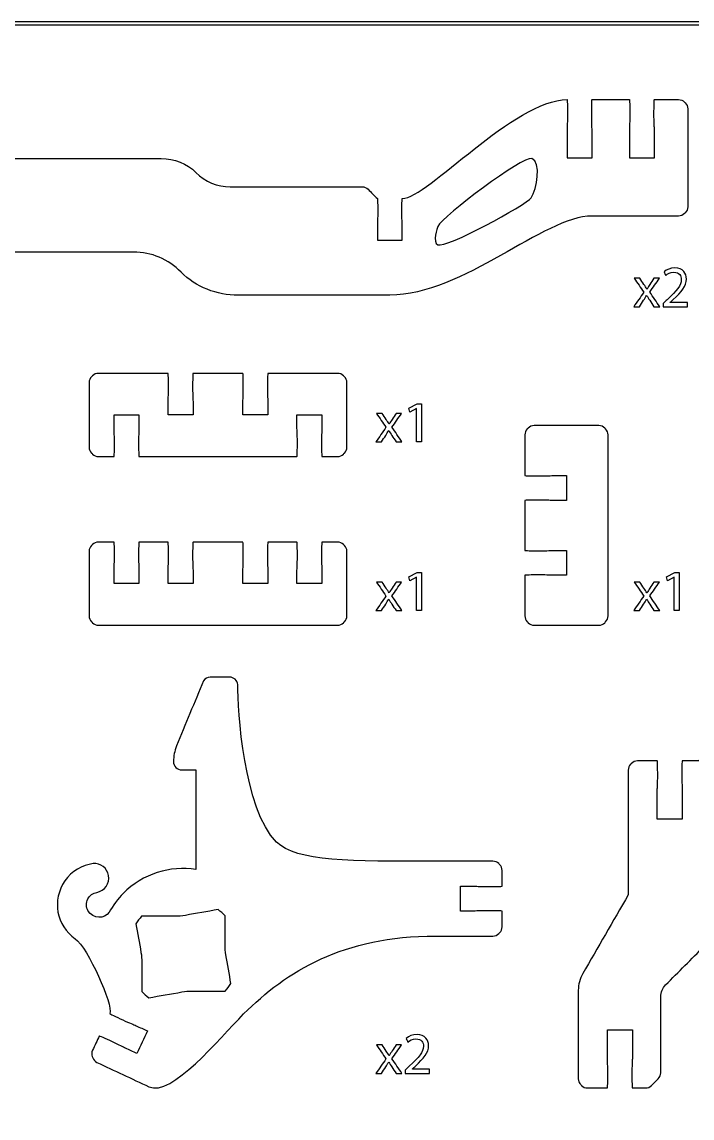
# Model space of a CAD drawing. Extents: x 0 to 440, y 200 to 450.
# Drawn here: x 84.5 to 165.1, y 318.2 to 450 of the extents above; entities that cross this region are included whole.
import ezdxf

# ---------------------------------------------------------------- set-up
doc = ezdxf.new("R2010")
doc.units = 0
doc.header["$MEASUREMENT"] = 0
doc.layers.add('DEFAULT', color=18, linetype='CONTINUOUS')

msp = doc.modelspace()

# ---------------------------------------------------------------- linework, layer by layer
at = {"layer": 'DEFAULT', "color": 1}
for points in [[(440, 450), (0, 450), (0, 200), (440, 200)], [(439.65, 200.35), (0.35, 200.35), (0.35, 449.65), (439.65, 449.65)]]:
    msp.add_lwpolyline(points, close=True, dxfattribs=at)
at = {"layer": 'DEFAULT', "color": 18}
for points in [[(131.99, 403.51), (131.98, 403.51), (131.18, 403.08), (131.06, 403.56), (132.07, 404.09), (132.59, 404.09), (132.59, 399.51), (131.99, 399.51)], [(131.99, 383.23), (131.98, 383.23), (131.18, 382.8), (131.06, 383.27), (132.07, 383.81), (132.59, 383.81), (132.59, 379.22), (131.99, 379.22)], [(163.01, 383.23), (162.99, 383.23), (162.19, 382.8), (162.07, 383.27), (163.08, 383.8), (163.6, 383.8), (163.6, 379.22), (163.01, 379.22)]]:
    msp.add_lwpolyline(points, close=True, dxfattribs=at)
at = {"layer": 'DEFAULT', "color": 1}
for points, knots in [([(105.47, 431.9), (104.38, 433), (102.86, 433.57), (101.3, 433.57), (93.33, 433.57), (85.35, 433.57), (77.37, 433.57), (77.11, 433.57), (76.85, 433.68), (76.66, 433.86), (76.33, 434.2), (76, 434.53), (75.67, 434.86), (75.48, 435.05), (75.22, 435.15), (74.96, 435.15), (71.65, 435.15), (68.34, 435.15), (65.04, 435.15), (64.77, 435.15), (64.52, 435.05), (64.33, 434.86), (63.96, 434.49), (63.58, 434.11), (63.21, 433.74), (63.18, 433.73), (63.16, 432.95), (63.16, 431.99), (63.16, 431.02), (63.21, 430.57), (63.21, 430.24), (63.21, 429.74), (63.21, 429.24), (63.21, 428.74), (62.21, 428.74), (61.21, 428.74), (60.21, 428.74), (60.21, 429.24), (60.2, 429.74), (60.2, 430.24), (60.2, 430.57), (60.26, 431.02), (60.26, 431.99), (60.26, 432.96), (60.23, 433.74), (60.21, 433.74), (59.83, 434.11), (59.46, 434.49), (59.09, 434.86), (58.9, 435.05), (58.64, 435.15), (58.38, 435.15), (53.72, 435.15), (49.06, 435.15), (44.4, 435.15), (44.13, 435.15), (43.88, 435.26), (43.69, 435.45), (43.41, 435.72), (43.14, 436), (42.86, 436.28), (42.67, 436.46), (42.42, 436.57), (42.15, 436.57), (40.68, 436.57), (39.2, 436.57), (37.72, 436.57), (35.87, 436.57), (34.09, 437.31), (32.77, 438.62), (31.44, 439.95), (30.1, 441.29), (28.77, 442.62), (28.08, 443.31), (26.98, 443.31), (26.29, 442.62), (25.61, 441.94), (25.61, 440.83), (26.29, 440.15), (27.08, 439.37), (27.08, 438.1), (26.29, 437.32), (25.51, 436.54), (24.25, 436.54), (23.47, 437.32), (22.72, 438.06), (22.2, 438.73), (20.63, 438.73), (20.59, 438.73), (20.58, 437.95), (20.58, 436.99), (20.58, 436.02), (20.62, 435.57), (20.63, 435.24), (20.62, 434.74), (20.62, 434.24), (20.62, 433.74), (19.62, 433.74), (18.62, 433.74), (17.62, 433.74), (17.62, 434.24), (17.62, 434.74), (17.62, 435.24), (17.62, 435.57), (17.67, 436.02), (17.67, 436.99), (17.67, 437.91), (17.65, 438.66), (17.62, 438.73), (17.15, 438.73), (16.67, 438.73), (16.19, 438.73), (14.6, 438.73), (13.08, 438.1), (11.95, 436.98), (10.09, 435.12), (8.24, 433.27), (6.38, 431.41), (6.19, 431.22), (6.08, 430.97), (6.08, 430.7), (6.08, 430.65), (6.08, 430.6), (6.08, 430.55), (6.08, 430.29), (6.19, 430.03), (6.38, 429.84), (6.89, 429.33), (7.41, 428.81), (7.93, 428.29), (7.97, 428.29), (8.54, 428.83), (9.2, 429.49), (9.88, 430.17), (10.17, 430.53), (10.41, 430.76), (10.76, 431.12), (11.11, 431.47), (11.46, 431.82), (12.17, 431.12), (12.88, 430.41), (13.59, 429.7), (13.23, 429.35), (12.88, 428.99), (12.53, 428.64), (12.29, 428.41), (11.94, 428.12), (11.25, 427.44), (10.59, 426.77), (10.06, 426.21), (10.06, 426.17), (10.74, 425.48), (11.43, 424.8), (12.11, 424.12), (12.3, 423.93), (12.55, 423.82), (12.81, 423.82), (12.86, 423.82), (12.91, 423.82), (12.96, 423.82), (13.23, 423.82), (13.49, 423.93), (13.67, 424.12), (14.92, 425.36), (16.17, 426.61), (17.42, 427.86), (17.98, 428.42), (18.74, 428.73), (19.54, 428.73), (19.9, 428.73), (20.26, 428.73), (20.63, 428.73), (28.05, 428.73), (27.37, 427.28), (34.04, 427.27), (35.06, 427.26), (35.97, 426.53), (36.1, 425.52), (36.25, 424.3), (35.3, 423.27), (34.11, 423.27), (33.25, 423.27), (32.52, 423.81), (32.24, 424.57), (31.9, 425.49), (30.89, 425.96), (29.97, 425.62), (29.16, 425.33), (28.65, 424.49), (28.85, 423.67), (29.39, 421.38), (31.64, 419.77), (34.11, 419.77), (40.44, 419.77), (42.28, 423.74), (50.63, 423.74), (51.49, 423.74), (52.35, 423.74), (53.21, 423.74), (53.48, 423.74), (53.73, 423.63), (53.92, 423.45), (54.2, 423.17), (54.47, 422.89), (54.75, 422.62), (54.94, 422.43), (55.19, 422.32), (55.46, 422.32), (58.76, 422.33), (62.07, 422.33), (65.38, 422.33), (65.64, 422.33), (65.9, 422.43), (66.08, 422.62), (66.46, 422.99), (66.83, 423.37), (67.21, 423.74), (67.23, 423.75), (67.26, 424.53), (67.26, 425.49), (67.26, 426.46), (67.21, 426.9), (67.21, 427.24), (67.21, 427.74), (67.21, 428.24), (67.21, 428.74), (68.21, 428.74), (69.21, 428.74), (70.2, 428.74), (70.2, 428.24), (70.2, 427.74), (70.2, 427.24), (70.21, 426.91), (70.16, 426.45), (70.16, 425.49), (70.16, 424.53), (70.18, 423.74), (70.21, 423.74), (70.58, 423.36), (70.96, 422.99), (71.33, 422.62), (71.52, 422.43), (71.77, 422.32), (72.04, 422.32), (80.68, 422.32), (89.32, 422.33), (97.96, 422.33), (100.12, 422.33), (102.18, 421.46), (103.68, 419.92), (105.48, 418.09), (107.99, 417.14), (110.55, 417.14), (116.63, 417.14), (122.71, 417.14), (128.79, 417.14), (137.62, 417.14), (147.33, 426.66), (153.11, 426.66), (153.76, 426.66), (161.61, 426.66), (163.51, 426.66), (163.78, 426.66), (164.03, 426.76), (164.22, 426.95), (164.25, 426.99), (164.29, 427.02), (164.32, 427.06), (164.51, 427.24), (164.62, 427.5), (164.62, 427.77), (164.62, 431.7), (164.62, 435.63), (164.62, 439.56), (164.62, 439.82), (164.51, 440.07), (164.33, 440.26), (164.29, 440.3), (164.26, 440.33), (164.22, 440.37), (164.03, 440.56), (163.78, 440.66), (163.51, 440.66), (162.55, 440.66), (161.58, 440.66), (160.61, 440.66), (160.59, 440.65), (160.57, 439.87), (160.56, 438.91), (160.57, 437.94), (160.61, 437.5), (160.61, 437.16), (160.61, 436), (160.61, 434.83), (160.61, 433.67), (159.61, 433.66), (158.61, 433.66), (157.61, 433.66), (157.61, 434.83), (157.61, 436), (157.61, 437.16), (157.61, 437.5), (157.66, 437.94), (157.66, 438.91), (157.66, 439.88), (157.64, 440.66), (157.61, 440.66), (156.11, 440.66), (154.61, 440.66), (153.11, 440.66), (153.08, 440.66), (153.07, 439.88), (153.07, 438.91), (153.07, 437.94), (153.11, 437.5), (153.11, 437.16), (153.11, 436), (153.11, 434.83), (153.11, 433.66), (152.11, 433.66), (151.11, 433.66), (150.11, 433.66), (150.11, 434.83), (150.11, 436), (150.11, 437.17), (150.11, 437.5), (150.16, 437.94), (150.16, 438.91), (150.16, 439.88), (150.14, 440.66), (150.11, 440.66), (143.75, 440.66), (133.29, 428.76), (130.29, 428.76), (130.26, 428.75), (130.24, 427.97), (130.24, 427.01), (130.24, 426.04), (130.29, 425.59), (130.29, 425.26), (130.29, 424.76), (130.29, 424.26), (130.29, 423.76), (129.29, 423.76), (128.29, 423.76), (127.29, 423.76), (127.29, 424.26), (127.29, 424.76), (127.29, 425.26), (127.29, 425.59), (127.34, 426.04), (127.33, 427.01), (127.34, 427.97), (127.32, 428.75), (127.29, 428.75), (126.91, 429.13), (126.54, 429.5), (126.17, 429.88), (125.98, 430.06), (125.72, 430.17), (125.46, 430.17), (120.17, 430.17), (114.88, 430.17), (109.59, 430.17), (108.05, 430.17), (106.56, 430.79), (105.47, 431.9)], [1, 1, 1, 1, 2, 2, 2, 69.84, 69.84, 69.84, 70.84, 70.84, 70.84, 74.842224, 74.842224, 74.842224, 75.842224, 75.842224, 75.842224, 103.960224, 103.960224, 103.960224, 104.960224, 104.960224, 104.960224, 109.456716, 109.456716, 109.456716, 110.456716, 110.456716, 110.456716, 111.456716, 111.456716, 111.456716, 115.696716, 115.696716, 115.696716, 124.206722, 124.206722, 124.206722, 128.466734, 128.466734, 128.466734, 129.466734, 129.466734, 129.466734, 130.466734, 130.466734, 130.466734, 134.963933, 134.963933, 134.963933, 135.963933, 135.963933, 135.963933, 175.595933, 175.595933, 175.595933, 176.595933, 176.595933, 176.595933, 179.919335, 179.919335, 179.919335, 180.919335, 180.919335, 180.919335, 193.479335, 193.479335, 193.479335, 194.479335, 194.479335, 194.479335, 210.538438, 210.538438, 210.538438, 211.538438, 211.538438, 211.538438, 212.538438, 212.538438, 212.538438, 213.538438, 213.538438, 213.538438, 214.538438, 214.538438, 214.538438, 215.538438, 215.538438, 215.538438, 216.538438, 216.538438, 216.538438, 217.538438, 217.538438, 217.538438, 221.77845, 221.77845, 221.77845, 230.278456, 230.278456, 230.278456, 234.528456, 234.528456, 234.528456, 235.528456, 235.528456, 235.528456, 236.528456, 236.528456, 236.528456, 240.578456, 240.578456, 240.578456, 241.578456, 241.578456, 241.578456, 263.932931, 263.932931, 263.932931, 264.932931, 264.932931, 264.932931, 265.358931, 265.358931, 265.358931, 266.358931, 266.358931, 266.358931, 272.58147, 272.58147, 272.58147, 273.58147, 273.58147, 273.58147, 274.58147, 274.58147, 274.58147, 278.831188, 278.831188, 278.831188, 287.344753, 287.344753, 287.344753, 291.601536, 291.601536, 291.601536, 292.601536, 292.601536, 292.601536, 293.601536, 293.601536, 293.601536, 301.821653, 301.821653, 301.821653, 302.821653, 302.821653, 302.821653, 303.241653, 303.241653, 303.241653, 304.241653, 304.241653, 304.241653, 319.239389, 319.239389, 319.239389, 320.239389, 320.239389, 320.239389, 323.329389, 323.329389, 323.329389, 324.329389, 324.329389, 324.329389, 325.329389, 325.329389, 325.329389, 326.329389, 326.329389, 326.329389, 327.329389, 327.329389, 327.329389, 328.329389, 328.329389, 328.329389, 329.329389, 329.329389, 329.329389, 330.339389, 330.339389, 330.339389, 331.339389, 331.339389, 331.339389, 338.675389, 338.675389, 338.675389, 339.675389, 339.675389, 339.675389, 342.997377, 342.997377, 342.997377, 343.997377, 343.997377, 343.997377, 372.118378, 372.118378, 372.118378, 373.118378, 373.118378, 373.118378, 377.615577, 377.615577, 377.615577, 378.615577, 378.615577, 378.615577, 379.615577, 379.615577, 379.615577, 383.855577, 383.855577, 383.855577, 392.355577, 392.355577, 392.355577, 396.595577, 396.595577, 396.595577, 397.595577, 397.595577, 397.595577, 398.595577, 398.595577, 398.595577, 403.092069, 403.092069, 403.092069, 404.092069, 404.092069, 404.092069, 477.58807, 477.58807, 477.58807, 478.58807, 478.58807, 478.58807, 479.58807, 479.58807, 479.58807, 531.28907, 531.28907, 531.28907, 532.28907, 532.28907, 532.28907, 533.28907, 533.28907, 533.28907, 534.28907, 534.28907, 534.28907, 534.707677, 534.707677, 534.707677, 535.707677, 535.707677, 535.707677, 569.127677, 569.127677, 569.127677, 570.127677, 570.127677, 570.127677, 570.556184, 570.556184, 570.556184, 571.556184, 571.556184, 571.556184, 579.766184, 579.766184, 579.766184, 580.766184, 580.766184, 580.766184, 581.766184, 581.766184, 581.766184, 591.676184, 591.676184, 591.676184, 600.18619, 600.18619, 600.18619, 610.10619, 610.10619, 610.10619, 611.10619, 611.10619, 611.10619, 612.10619, 612.10619, 612.10619, 624.84619, 624.84619, 624.84619, 625.84619, 625.84619, 625.84619, 626.84619, 626.84619, 626.84619, 636.76619, 636.76619, 636.76619, 645.27619, 645.27619, 645.27619, 655.20619, 655.20619, 655.20619, 656.20619, 656.20619, 656.20619, 657.20619, 657.20619, 657.20619, 658.20619, 658.20619, 658.20619, 659.20619, 659.20619, 659.20619, 660.20619, 660.20619, 660.20619, 664.46619, 664.46619, 664.46619, 672.976196, 672.976196, 672.976196, 677.216196, 677.216196, 677.216196, 678.216196, 678.216196, 678.216196, 679.216196, 679.216196, 679.216196, 683.713395, 683.713395, 683.713395, 684.713395, 684.713395, 684.713395, 729.684396, 729.684396, 729.684396, 730.684396, 730.684396, 730.684396, 730.684396]), ([(145.8, 428.86), (145.18, 427.99), (135.54, 422.73), (134.55, 423.2), (133.92, 423.49), (134.48, 425.26), (134.56, 425.4), (135.17, 426.69), (144.82, 433.9), (145.86, 433.56), (147.02, 433.17), (146.5, 429.84), (145.8, 428.86)], [1, 1, 1, 1, 2, 2, 2, 3, 3, 3, 4, 4, 4, 5, 5, 5, 5]), ([(102.12, 402.74), (103.12, 402.74), (104.13, 402.74), (105.13, 402.74), (105.12, 403.24), (105.12, 403.74), (105.12, 404.24), (105.12, 404.57), (105.07, 405.02), (105.07, 405.99), (105.07, 406.96), (105.09, 407.74), (105.12, 407.74), (107.12, 407.74), (109.12, 407.74), (111.12, 407.74), (111.15, 407.74), (111.17, 406.96), (111.17, 405.99), (111.17, 405.02), (111.12, 404.57), (111.12, 404.24), (111.12, 403.74), (111.12, 403.24), (111.12, 402.74), (112.12, 402.74), (113.12, 402.74), (114.13, 402.74), (114.12, 403.24), (114.12, 403.74), (114.12, 404.24), (114.12, 404.58), (114.07, 405.03), (114.07, 405.99), (114.07, 406.91), (114.09, 407.67), (114.12, 407.74), (116.92, 407.74), (119.72, 407.74), (122.52, 407.74), (122.78, 407.74), (123.04, 407.63), (123.22, 407.45), (123.26, 407.41), (123.29, 407.38), (123.33, 407.34), (123.52, 407.15), (123.62, 406.9), (123.62, 406.63), (123.62, 404.04), (123.62, 401.44), (123.62, 398.85), (123.62, 398.58), (123.52, 398.33), (123.33, 398.14), (123.29, 398.1), (123.26, 398.07), (123.22, 398.03), (123.04, 397.85), (122.78, 397.74), (122.52, 397.74), (121.89, 397.74), (121.26, 397.74), (120.62, 397.74), (120.6, 397.74), (120.57, 398.52), (120.57, 399.49), (120.57, 400.46), (120.62, 400.91), (120.62, 401.24), (120.62, 401.74), (120.62, 402.24), (120.62, 402.74), (119.62, 402.74), (118.62, 402.74), (117.62, 402.74), (117.62, 402.24), (117.62, 401.74), (117.62, 401.24), (117.62, 400.91), (117.67, 400.46), (117.67, 399.49), (117.67, 398.52), (117.65, 397.74), (117.62, 397.74), (111.29, 397.74), (104.96, 397.74), (98.62, 397.74), (98.6, 397.74), (98.57, 398.52), (98.57, 399.49), (98.57, 400.46), (98.62, 400.91), (98.62, 401.24), (98.62, 401.74), (98.62, 402.24), (98.62, 402.74), (97.62, 402.74), (96.62, 402.74), (95.62, 402.74), (95.62, 402.24), (95.62, 401.74), (95.62, 401.24), (95.62, 400.91), (95.67, 400.46), (95.67, 399.49), (95.67, 398.52), (95.65, 397.74), (95.62, 397.74), (94.99, 397.74), (94.36, 397.74), (93.73, 397.74), (93.46, 397.74), (93.21, 397.85), (93.02, 398.03), (92.99, 398.07), (92.95, 398.1), (92.92, 398.14), (92.73, 398.33), (92.62, 398.58), (92.62, 398.85), (92.62, 401.44), (92.62, 404.04), (92.62, 406.63), (92.62, 406.9), (92.73, 407.15), (92.92, 407.34), (92.95, 407.38), (92.99, 407.41), (93.02, 407.45), (93.21, 407.63), (93.46, 407.74), (93.73, 407.74), (96.53, 407.74), (99.32, 407.74), (102.12, 407.74), (102.15, 407.74), (102.17, 406.96), (102.17, 405.99), (102.17, 405.02), (102.12, 404.57), (102.12, 404.24), (102.12, 403.74), (102.12, 403.24), (102.12, 402.74)], [4.250012, 4.250012, 4.250012, 4.250012, 12.760012, 12.760012, 12.760012, 17.010024, 17.010024, 17.010024, 18.010024, 18.010024, 18.010024, 19.010024, 19.010024, 19.010024, 36.010024, 36.010024, 36.010024, 37.010024, 37.010024, 37.010024, 38.010024, 38.010024, 38.010024, 42.260035, 42.260035, 42.260035, 50.770041, 50.770041, 50.770041, 55.020053, 55.020053, 55.020053, 56.020053, 56.020053, 56.020053, 57.020053, 57.020053, 57.020053, 80.820053, 80.820053, 80.820053, 81.820053, 81.820053, 81.820053, 82.244317, 82.244317, 82.244317, 83.244317, 83.244317, 83.244317, 105.324317, 105.324317, 105.324317, 106.324317, 106.324317, 106.324317, 106.748581, 106.748581, 106.748581, 107.748581, 107.748581, 107.748581, 113.118581, 113.118581, 113.118581, 114.118581, 114.118581, 114.118581, 115.118581, 115.118581, 115.118581, 119.368581, 119.368581, 119.368581, 127.878581, 127.878581, 127.878581, 132.128581, 132.128581, 132.128581, 133.128581, 133.128581, 133.128581, 134.128581, 134.128581, 134.128581, 187.978581, 187.978581, 187.978581, 188.978581, 188.978581, 188.978581, 189.978581, 189.978581, 189.978581, 194.228581, 194.228581, 194.228581, 202.738581, 202.738581, 202.738581, 206.988581, 206.988581, 206.988581, 207.988581, 207.988581, 207.988581, 208.988581, 208.988581, 208.988581, 214.358581, 214.358581, 214.358581, 215.358581, 215.358581, 215.358581, 215.782845, 215.782845, 215.782845, 216.782845, 216.782845, 216.782845, 238.862845, 238.862845, 238.862845, 239.862845, 239.862845, 239.862845, 240.287109, 240.287109, 240.287109, 241.287109, 241.287109, 241.287109, 265.077109, 265.077109, 265.077109, 266.077109, 266.077109, 266.077109, 267.077109, 267.077109, 267.077109, 271.327121, 271.327121, 271.327121, 271.327121]), ([(155.04, 400.34), (155.04, 393.08), (155.04, 385.82), (155.04, 378.56), (155.04, 378.29), (154.93, 378.04), (154.74, 377.85), (154.71, 377.82), (154.67, 377.78), (154.64, 377.75), (154.45, 377.56), (154.2, 377.45), (153.93, 377.45), (151.34, 377.45), (148.74, 377.45), (146.14, 377.45), (145.88, 377.45), (145.62, 377.56), (145.44, 377.75), (145.4, 377.78), (145.37, 377.82), (145.33, 377.85), (145.14, 378.04), (145.04, 378.29), (145.04, 378.56), (145.04, 380.19), (145.04, 381.82), (145.04, 383.45), (145.04, 383.48), (145.82, 383.5), (146.79, 383.5), (147.76, 383.5), (148.2, 383.45), (148.54, 383.45), (149.04, 383.45), (149.54, 383.45), (150.04, 383.45), (150.04, 384.45), (150.04, 385.45), (150.04, 386.45), (149.54, 386.45), (149.04, 386.45), (148.54, 386.45), (148.2, 386.45), (147.76, 386.4), (146.79, 386.4), (145.82, 386.4), (145.04, 386.42), (145.04, 386.45), (145.04, 388.45), (145.04, 390.45), (145.04, 392.45), (145.04, 392.48), (145.82, 392.5), (146.79, 392.5), (147.76, 392.5), (148.2, 392.45), (148.54, 392.45), (149.04, 392.45), (149.54, 392.45), (150.04, 392.45), (150.04, 393.45), (150.04, 394.45), (150.04, 395.45), (149.54, 395.45), (149.04, 395.45), (148.54, 395.45), (148.2, 395.45), (147.76, 395.4), (146.79, 395.4), (145.82, 395.4), (145.04, 395.42), (145.04, 395.45), (145.04, 397.08), (145.04, 398.71), (145.04, 400.34), (145.04, 400.61), (145.14, 400.86), (145.33, 401.05), (145.37, 401.09), (145.4, 401.12), (145.44, 401.16), (145.62, 401.34), (145.88, 401.45), (146.14, 401.45), (148.74, 401.45), (151.34, 401.45), (153.93, 401.45), (154.2, 401.45), (154.45, 401.34), (154.64, 401.16), (154.67, 401.12), (154.71, 401.09), (154.74, 401.05), (154.93, 400.86), (155.04, 400.61), (155.04, 400.34)], [1, 1, 1, 1, 62.752, 62.752, 62.752, 63.752, 63.752, 63.752, 64.176264, 64.176264, 64.176264, 65.176264, 65.176264, 65.176264, 87.248264, 87.248264, 87.248264, 88.248264, 88.248264, 88.248264, 88.672528, 88.672528, 88.672528, 89.672528, 89.672528, 89.672528, 103.538528, 103.538528, 103.538528, 104.538528, 104.538528, 104.538528, 105.538528, 105.538528, 105.538528, 109.788528, 109.788528, 109.788528, 118.298528, 118.298528, 118.298528, 122.548528, 122.548528, 122.548528, 123.548528, 123.548528, 123.548528, 124.548528, 124.548528, 124.548528, 141.548528, 141.548528, 141.548528, 142.548528, 142.548528, 142.548528, 143.548528, 143.548528, 143.548528, 147.798528, 147.798528, 147.798528, 156.308528, 156.308528, 156.308528, 160.558528, 160.558528, 160.558528, 161.558528, 161.558528, 161.558528, 162.558528, 162.558528, 162.558528, 176.424528, 176.424528, 176.424528, 177.424528, 177.424528, 177.424528, 177.848792, 177.848792, 177.848792, 178.848792, 178.848792, 178.848792, 200.920792, 200.920792, 200.920792, 201.920792, 201.920792, 201.920792, 202.345056, 202.345056, 202.345056, 203.345056, 203.345056, 203.345056, 203.345056]), ([(123.62, 386.35), (123.62, 383.75), (123.62, 381.16), (123.62, 378.56), (123.62, 378.29), (123.52, 378.04), (123.33, 377.85), (123.29, 377.82), (123.26, 377.78), (123.22, 377.75), (123.04, 377.56), (122.78, 377.45), (122.52, 377.45), (112.92, 377.45), (103.32, 377.45), (93.73, 377.45), (93.46, 377.45), (93.21, 377.56), (93.02, 377.75), (92.99, 377.78), (92.95, 377.82), (92.92, 377.85), (92.73, 378.04), (92.62, 378.29), (92.62, 378.56), (92.62, 381.16), (92.62, 383.75), (92.62, 386.35), (92.62, 386.61), (92.73, 386.86), (92.92, 387.05), (92.95, 387.09), (92.99, 387.12), (93.02, 387.16), (93.21, 387.35), (93.46, 387.45), (93.73, 387.45), (94.36, 387.45), (94.99, 387.45), (95.62, 387.45), (95.65, 387.45), (95.67, 386.67), (95.67, 385.7), (95.67, 384.73), (95.62, 384.29), (95.62, 383.95), (95.62, 383.45), (95.62, 382.95), (95.62, 382.45), (96.62, 382.45), (97.62, 382.45), (98.62, 382.45), (98.62, 382.95), (98.62, 383.45), (98.62, 383.95), (98.62, 384.29), (98.57, 384.73), (98.57, 385.7), (98.57, 386.67), (98.6, 387.45), (98.62, 387.45), (99.79, 387.45), (100.96, 387.45), (102.12, 387.45), (102.15, 387.45), (102.17, 386.67), (102.17, 385.7), (102.17, 384.73), (102.12, 384.29), (102.12, 383.95), (102.12, 383.45), (102.12, 382.95), (102.12, 382.45), (103.12, 382.45), (104.13, 382.45), (105.13, 382.45), (105.12, 382.95), (105.12, 383.45), (105.12, 383.95), (105.12, 384.29), (105.07, 384.73), (105.07, 385.7), (105.07, 386.67), (105.09, 387.45), (105.12, 387.45), (107.12, 387.45), (109.12, 387.45), (111.12, 387.45), (111.15, 387.45), (111.17, 386.67), (111.17, 385.7), (111.17, 384.73), (111.12, 384.29), (111.12, 383.95), (111.12, 383.45), (111.12, 382.95), (111.12, 382.45), (112.12, 382.45), (113.12, 382.45), (114.13, 382.46), (114.12, 382.96), (114.12, 383.46), (114.12, 383.96), (114.12, 384.29), (114.07, 384.74), (114.07, 385.7), (114.07, 386.63), (114.09, 387.38), (114.12, 387.45), (115.29, 387.45), (116.45, 387.45), (117.62, 387.45), (117.65, 387.45), (117.67, 386.67), (117.67, 385.7), (117.67, 384.73), (117.62, 384.29), (117.62, 383.95), (117.62, 383.45), (117.62, 382.95), (117.62, 382.45), (118.62, 382.45), (119.62, 382.45), (120.62, 382.45), (120.62, 382.95), (120.62, 383.45), (120.62, 383.95), (120.62, 384.29), (120.57, 384.73), (120.57, 385.7), (120.57, 386.67), (120.6, 387.45), (120.62, 387.45), (121.25, 387.45), (121.89, 387.45), (122.52, 387.45), (122.78, 387.45), (123.04, 387.35), (123.22, 387.16), (123.26, 387.12), (123.29, 387.09), (123.33, 387.05), (123.52, 386.86), (123.62, 386.61), (123.62, 386.35)], [1, 1, 1, 1, 23.076, 23.076, 23.076, 24.076, 24.076, 24.076, 24.500264, 24.500264, 24.500264, 25.500264, 25.500264, 25.500264, 107.107264, 107.107264, 107.107264, 108.107264, 108.107264, 108.107264, 108.534357, 108.534357, 108.534357, 109.534357, 109.534357, 109.534357, 131.610357, 131.610357, 131.610357, 132.610357, 132.610357, 132.610357, 133.043106, 133.043106, 133.043106, 134.043106, 134.043106, 134.043106, 139.413106, 139.413106, 139.413106, 140.413106, 140.413106, 140.413106, 141.413106, 141.413106, 141.413106, 145.663106, 145.663106, 145.663106, 154.173106, 154.173106, 154.173106, 158.423106, 158.423106, 158.423106, 159.423106, 159.423106, 159.423106, 160.423106, 160.423106, 160.423106, 170.333106, 170.333106, 170.333106, 171.333106, 171.333106, 171.333106, 172.333106, 172.333106, 172.333106, 176.583118, 176.583118, 176.583118, 185.093118, 185.093118, 185.093118, 189.343129, 189.343129, 189.343129, 190.343129, 190.343129, 190.343129, 191.343129, 191.343129, 191.343129, 208.343129, 208.343129, 208.343129, 209.343129, 209.343129, 209.343129, 210.343129, 210.343129, 210.343129, 214.593141, 214.593141, 214.593141, 223.103147, 223.103147, 223.103147, 227.353159, 227.353159, 227.353159, 228.353159, 228.353159, 228.353159, 229.353159, 229.353159, 229.353159, 239.273159, 239.273159, 239.273159, 240.273159, 240.273159, 240.273159, 241.273159, 241.273159, 241.273159, 245.523159, 245.523159, 245.523159, 254.033159, 254.033159, 254.033159, 258.283159, 258.283159, 258.283159, 259.283159, 259.283159, 259.283159, 260.283159, 260.283159, 260.283159, 265.649159, 265.649159, 265.649159, 266.649159, 266.649159, 266.649159, 267.077666, 267.077666, 267.077666, 268.077666, 268.077666, 268.077666, 268.077666]), ([(102.77, 361.05), (102.77, 361.7), (102.89, 362.33), (103.14, 362.93), (104.22, 365.54), (105.29, 368.16), (106.37, 370.77), (106.56, 371.04), (106.87, 371.21), (107.2, 371.21), (107.97, 371.21), (108.75, 371.21), (109.52, 371.21), (110.03, 371.21), (110.46, 370.82), (110.51, 370.31), (110.51, 367.27), (111.17, 355.37), (115.17, 351.36), (117.54, 349), (124.16, 349.07), (134.29, 349.07), (136.59, 349.07), (138.89, 349.07), (141.19, 349.07), (141.45, 349.07), (141.71, 348.96), (141.89, 348.78), (141.93, 348.74), (141.97, 348.71), (142, 348.67), (142.19, 348.48), (142.29, 348.23), (142.29, 347.97), (142.29, 347.33), (142.29, 346.7), (142.29, 346.07), (142.29, 346.04), (141.51, 346.02), (140.54, 346.02), (139.58, 346.02), (139.13, 346.07), (138.79, 346.07), (138.29, 346.07), (137.79, 346.07), (137.29, 346.07), (137.29, 345.07), (137.29, 344.07), (137.29, 343.07), (137.79, 343.07), (138.29, 343.07), (138.79, 343.07), (139.13, 343.07), (139.58, 343.12), (140.54, 343.12), (141.51, 343.12), (142.29, 343.1), (142.29, 343.07), (142.29, 342.44), (142.29, 341.81), (142.29, 341.18), (142.29, 340.91), (142.19, 340.66), (142, 340.47), (141.96, 340.43), (141.93, 340.4), (141.89, 340.36), (141.71, 340.18), (141.45, 340.07), (141.19, 340.07), (138.89, 340.07), (136.59, 340.07), (134.29, 340.07), (123.2, 340.07), (116.35, 335.84), (111.21, 330.7), (108.19, 327.68), (102.54, 320.68), (99.82, 321.95), (97.73, 322.92), (95.65, 323.89), (93.57, 324.87), (93.33, 324.98), (93.14, 325.18), (93.05, 325.43), (93.04, 325.47), (93.02, 325.52), (93, 325.57), (92.91, 325.82), (92.92, 326.09), (93.03, 326.33), (93.3, 326.91), (93.57, 327.48), (93.83, 328.05), (93.84, 328.08), (94.56, 327.76), (95.44, 327.35), (96.32, 326.95), (96.7, 326.71), (97, 326.57), (97.46, 326.36), (97.91, 326.15), (98.36, 325.94), (98.79, 326.85), (99.21, 327.75), (99.63, 328.66), (99.18, 328.87), (98.73, 329.08), (98.27, 329.29), (97.97, 329.43), (97.54, 329.58), (96.67, 329.98), (95.8, 330.39), (95.1, 330.74), (95.1, 330.77), (95.55, 331.73), (92.47, 338.71), (90.94, 339.75), (88.66, 341.29), (88.13, 344.45), (89.71, 346.71), (90.53, 347.88), (91.78, 348.6), (93.1, 348.79), (93.1, 348.79), (93.1, 348.79), (93.11, 348.79), (94, 348.86), (94.81, 348.24), (94.96, 347.35), (95.13, 346.4), (94.5, 345.49), (93.55, 345.32), (93.1, 345.24), (92.7, 344.97), (92.47, 344.53), (92.24, 344.07), (92.25, 343.52), (92.51, 343.08), (93.1, 342.12), (94.49, 342.09), (95.02, 342.96), (95.45, 343.66), (96.11, 344.59), (96.72, 345.2), (99.1, 347.58), (102.37, 348.54), (105.47, 348.09), (105.47, 352.08), (105.47, 356.07), (105.47, 360.06), (104.9, 360.06), (104.33, 360.06), (103.77, 360.06), (103.22, 360.06), (102.77, 360.5), (102.77, 361.05)], [1, 1, 1, 1, 2, 2, 2, 26.039509, 26.039509, 26.039509, 27.039509, 27.039509, 27.039509, 33.623509, 33.623509, 33.623509, 34.623509, 34.623509, 34.623509, 35.623509, 35.623509, 35.623509, 36.623509, 36.623509, 36.623509, 56.169509, 56.169509, 56.169509, 57.169509, 57.169509, 57.169509, 57.598016, 57.598016, 57.598016, 58.598016, 58.598016, 58.598016, 63.968016, 63.968016, 63.968016, 64.968016, 64.968016, 64.968016, 65.968016, 65.968016, 65.968016, 70.218016, 70.218016, 70.218016, 78.728016, 78.728016, 78.728016, 82.978016, 82.978016, 82.978016, 83.978016, 83.978016, 83.978016, 84.978016, 84.978016, 84.978016, 90.338016, 90.338016, 90.338016, 91.338016, 91.338016, 91.338016, 91.756623, 91.756623, 91.756623, 92.756623, 92.756623, 92.756623, 112.296626, 112.296626, 112.296626, 113.296626, 113.296626, 113.296626, 114.296626, 114.296626, 114.296626, 133.842393, 133.842393, 133.842393, 134.842393, 134.842393, 134.842393, 135.269593, 135.269593, 135.269593, 136.269593, 136.269593, 136.269593, 141.633593, 141.633593, 141.633593, 142.633593, 142.633593, 142.633593, 143.633593, 143.633593, 143.633593, 147.879368, 147.879368, 147.879368, 156.388427, 156.388427, 156.388427, 160.634202, 160.634202, 160.634202, 161.634202, 161.634202, 161.634202, 162.634202, 162.634202, 162.634202, 163.634202, 163.634202, 163.634202, 164.634202, 164.634202, 164.634202, 165.634202, 165.634202, 165.634202, 165.674202, 165.674202, 165.674202, 166.674202, 166.674202, 166.674202, 167.684202, 167.684202, 167.684202, 168.684202, 168.684202, 168.684202, 169.684202, 169.684202, 169.684202, 170.684202, 170.684202, 170.684202, 171.684202, 171.684202, 171.684202, 172.684202, 172.684202, 172.684202, 206.604202, 206.604202, 206.604202, 211.424202, 211.424202, 211.424202, 212.424202, 212.424202, 212.424202, 212.424202]), ([(223.47, 333.55), (223.47, 330), (223.47, 326.45), (223.47, 322.9), (223.47, 322.64), (223.36, 322.39), (223.17, 322.2), (223.14, 322.16), (223.1, 322.13), (223.07, 322.09), (222.88, 321.91), (222.63, 321.8), (222.36, 321.8), (221.56, 321.8), (220.76, 321.8), (219.96, 321.8), (219.94, 321.8), (219.91, 322.58), (219.91, 323.55), (219.91, 324.51), (219.96, 324.96), (219.96, 325.3), (219.96, 326.47), (219.96, 327.63), (219.96, 328.8), (218.96, 328.8), (217.96, 328.8), (216.96, 328.8), (216.96, 327.63), (216.96, 326.46), (216.96, 325.3), (216.96, 324.96), (217.01, 324.51), (217.01, 323.55), (217.01, 322.58), (216.99, 321.8), (216.96, 321.8), (216.43, 321.8), (215.9, 321.8), (215.38, 321.8), (215.11, 321.8), (214.86, 321.9), (214.67, 322.09), (214.39, 322.37), (214.12, 322.64), (213.84, 322.92), (213.65, 323.11), (213.55, 323.36), (213.55, 323.63), (213.55, 326.68), (213.55, 329.73), (213.55, 332.78), (213.55, 333.31), (213.34, 333.82), (212.96, 334.2), (211.41, 335.75), (209.85, 337.3), (208.3, 338.86), (207.93, 339.23), (207.72, 339.74), (207.72, 340.27), (207.72, 342.77), (207.72, 345.27), (207.72, 347.77), (207.72, 348.3), (207.5, 348.8), (207.13, 349.18), (206.12, 350.19), (205.11, 351.2), (204.1, 352.21), (203.72, 352.59), (203.21, 352.8), (202.68, 352.8), (200.69, 352.8), (198.7, 352.8), (196.71, 352.8), (196.68, 352.8), (196.66, 353.58), (196.66, 354.55), (196.66, 355.52), (196.71, 355.96), (196.71, 356.3), (196.71, 357.47), (196.71, 358.63), (196.71, 359.8), (195.71, 359.8), (194.71, 359.8), (193.71, 359.8), (193.71, 359.1), (193.71, 358.4), (193.71, 357.7), (193.71, 357.36), (193.76, 356.92), (193.76, 355.95), (193.76, 354.98), (193.74, 354.2), (193.71, 354.2), (189.55, 354.2), (185.38, 354.2), (181.22, 354.2), (181.19, 354.2), (181.17, 354.98), (181.17, 355.95), (181.17, 356.92), (181.22, 357.36), (181.22, 357.7), (181.22, 358.4), (181.22, 359.1), (181.22, 359.8), (180.22, 359.8), (179.22, 359.8), (178.22, 359.8), (178.22, 358.63), (178.22, 357.47), (178.22, 356.3), (178.22, 355.96), (178.27, 355.52), (178.27, 354.55), (178.27, 353.58), (178.24, 352.8), (178.22, 352.8), (176.22, 352.8), (174.23, 352.8), (172.24, 352.8), (171.71, 352.8), (171.2, 352.59), (170.83, 352.21), (169.82, 351.2), (168.81, 350.19), (167.8, 349.18), (167.42, 348.8), (167.21, 348.3), (167.21, 347.77), (167.21, 345.27), (167.21, 342.77), (167.21, 340.27), (167.21, 339.74), (167, 339.23), (166.62, 338.86), (165.07, 337.3), (163.52, 335.75), (161.96, 334.2), (161.59, 333.82), (161.38, 333.31), (161.38, 332.78), (161.38, 329.73), (161.38, 326.68), (161.38, 323.63), (161.38, 323.36), (161.27, 323.11), (161.08, 322.92), (160.81, 322.64), (160.53, 322.37), (160.26, 322.09), (160.07, 321.9), (159.81, 321.8), (159.55, 321.8), (159.02, 321.8), (158.49, 321.8), (157.96, 321.8), (157.93, 321.8), (157.91, 322.58), (157.91, 323.55), (157.91, 324.51), (157.96, 324.96), (157.96, 325.3), (157.96, 326.46), (157.96, 327.63), (157.96, 328.8), (156.96, 328.8), (155.96, 328.8), (154.96, 328.8), (154.96, 327.63), (154.96, 326.47), (154.96, 325.3), (154.96, 324.96), (155.01, 324.51), (155.01, 323.55), (155.01, 322.58), (154.99, 321.8), (154.96, 321.8), (154.16, 321.8), (153.37, 321.8), (152.57, 321.8), (152.3, 321.8), (152.05, 321.91), (151.86, 322.09), (151.83, 322.13), (151.79, 322.16), (151.76, 322.2), (151.57, 322.39), (151.46, 322.64), (151.46, 322.91), (151.46, 326.45), (151.46, 330), (151.46, 333.55), (151.46, 334.25), (151.65, 334.94), (152, 335.55), (153.82, 338.7), (155.64, 341.85), (157.46, 345.01), (157.46, 350.01), (157.46, 355.02), (157.46, 360.02), (157.46, 360.29), (157.57, 360.54), (157.75, 360.73), (157.79, 360.76), (157.83, 360.8), (157.86, 360.84), (158.05, 361.02), (158.3, 361.13), (158.57, 361.13), (159.37, 361.13), (160.16, 361.13), (160.96, 361.13), (160.99, 361.12), (161.01, 360.34), (161.01, 359.38), (161.01, 358.41), (160.96, 357.96), (160.96, 357.63), (160.96, 356.46), (160.96, 355.3), (160.96, 354.13), (161.96, 354.13), (162.96, 354.13), (163.96, 354.13), (163.96, 355.3), (163.96, 356.46), (163.96, 357.63), (163.96, 357.96), (163.91, 358.41), (163.91, 359.38), (163.91, 360.35), (163.93, 361.13), (163.96, 361.13), (164.61, 361.13), (165.25, 361.13), (165.9, 361.13), (167.4, 362.63), (168.9, 364.13), (170.4, 365.63), (171.15, 366.38), (172.17, 366.8), (173.23, 366.8), (182.72, 366.8), (192.21, 366.8), (201.7, 366.8), (202.76, 366.8), (203.78, 366.38), (204.52, 365.63), (206.03, 364.13), (207.53, 362.63), (209.03, 361.13), (209.67, 361.13), (210.32, 361.13), (210.96, 361.13), (211, 361.13), (211.02, 360.35), (211.02, 359.38), (211.02, 358.41), (210.97, 357.96), (210.97, 357.63), (210.97, 356.46), (210.97, 355.3), (210.97, 354.13), (211.97, 354.13), (212.97, 354.13), (213.97, 354.13), (213.97, 355.3), (213.97, 356.46), (213.97, 357.63), (213.97, 357.96), (213.92, 358.41), (213.92, 359.38), (213.92, 360.34), (213.94, 361.12), (213.97, 361.13), (214.77, 361.13), (215.57, 361.13), (216.36, 361.13), (216.63, 361.13), (216.88, 361.02), (217.07, 360.84), (217.11, 360.8), (217.14, 360.76), (217.18, 360.73), (217.36, 360.54), (217.47, 360.29), (217.47, 360.02), (217.47, 355.02), (217.47, 350.01), (217.47, 345.01), (219.29, 341.85), (221.11, 338.7), (222.93, 335.55), (223.28, 334.94), (223.47, 334.25), (223.47, 333.55)], [1, 1, 1, 1, 31.17, 31.17, 31.17, 32.17, 32.17, 32.17, 32.601335, 32.601335, 32.601335, 33.601335, 33.601335, 33.601335, 40.401335, 40.401335, 40.401335, 41.401335, 41.401335, 41.401335, 42.401335, 42.401335, 42.401335, 52.321335, 52.321335, 52.321335, 60.831341, 60.831341, 60.831341, 70.751341, 70.751341, 70.751341, 71.751341, 71.751341, 71.751341, 72.751341, 72.751341, 72.751341, 77.247341, 77.247341, 77.247341, 78.247341, 78.247341, 78.247341, 81.570743, 81.570743, 81.570743, 82.570743, 82.570743, 82.570743, 108.528743, 108.528743, 108.528743, 109.528743, 109.528743, 109.528743, 128.20909, 128.20909, 128.20909, 129.20909, 129.20909, 129.20909, 150.45209, 150.45209, 150.45209, 151.45209, 151.45209, 151.45209, 163.612912, 163.612912, 163.612912, 164.612912, 164.612912, 164.612912, 181.534912, 181.534912, 181.534912, 182.534912, 182.534912, 182.534912, 183.534912, 183.534912, 183.534912, 193.454912, 193.454912, 193.454912, 201.964912, 201.964912, 201.964912, 207.915912, 207.915912, 207.915912, 208.915912, 208.915912, 208.915912, 209.915912, 209.915912, 209.915912, 245.325912, 245.325912, 245.325912, 246.325912, 246.325912, 246.325912, 247.325912, 247.325912, 247.325912, 253.276912, 253.276912, 253.276912, 261.786912, 261.786912, 261.786912, 271.706912, 271.706912, 271.706912, 272.706912, 272.706912, 272.706912, 273.706912, 273.706912, 273.706912, 290.638912, 290.638912, 290.638912, 291.638912, 291.638912, 291.638912, 303.799028, 303.799028, 303.799028, 304.799028, 304.799028, 304.799028, 326.042028, 326.042028, 326.042028, 327.042028, 327.042028, 327.042028, 345.722375, 345.722375, 345.722375, 346.722375, 346.722375, 346.722375, 372.680375, 372.680375, 372.680375, 373.680375, 373.680375, 373.680375, 377.003776, 377.003776, 377.003776, 378.003776, 378.003776, 378.003776, 382.499776, 382.499776, 382.499776, 383.499776, 383.499776, 383.499776, 384.499776, 384.499776, 384.499776, 394.419776, 394.419776, 394.419776, 402.929782, 402.929782, 402.929782, 412.849782, 412.849782, 412.849782, 413.849782, 413.849782, 413.849782, 414.849782, 414.849782, 414.849782, 421.619782, 421.619782, 421.619782, 422.619782, 422.619782, 422.619782, 423.044046, 423.044046, 423.044046, 424.044046, 424.044046, 424.044046, 454.210046, 454.210046, 454.210046, 455.210046, 455.210046, 455.210046, 486.168187, 486.168187, 486.168187, 528.728187, 528.728187, 528.728187, 529.728187, 529.728187, 529.728187, 530.152452, 530.152452, 530.152452, 531.152452, 531.152452, 531.152452, 537.922452, 537.922452, 537.922452, 538.922452, 538.922452, 538.922452, 539.922452, 539.922452, 539.922452, 549.842457, 549.842457, 549.842457, 558.342457, 558.342457, 558.342457, 568.262457, 568.262457, 568.262457, 569.262457, 569.262457, 569.262457, 570.262457, 570.262457, 570.262457, 575.762457, 575.762457, 575.762457, 593.807822, 593.807822, 593.807822, 594.807822, 594.807822, 594.807822, 675.507822, 675.507822, 675.507822, 676.507822, 676.507822, 676.507822, 694.558844, 694.558844, 694.558844, 700.048844, 700.048844, 700.048844, 701.048844, 701.048844, 701.048844, 702.048844, 702.048844, 702.048844, 711.968844, 711.968844, 711.968844, 720.468844, 720.468844, 720.468844, 730.388849, 730.388849, 730.388849, 731.388849, 731.388849, 731.388849, 732.388849, 732.388849, 732.388849, 739.175849, 739.175849, 739.175849, 740.175849, 740.175849, 740.175849, 740.600113, 740.600113, 740.600113, 741.600113, 741.600113, 741.600113, 784.160113, 784.160113, 784.160113, 815.118254, 815.118254, 815.118254, 816.118254, 816.118254, 816.118254, 816.118254]), ([(109.68, 334.35), (109.48, 334.04), (109.25, 333.73), (108.99, 333.45), (107.66, 333.45), (106.33, 333.45), (104.99, 333.45), (104.58, 333.45), (104.18, 333.42), (103.78, 333.35), (102.45, 333.11), (101.12, 332.88), (99.8, 332.65), (99.5, 332.88), (99.22, 333.14), (98.97, 333.42), (98.97, 334.57), (98.97, 335.73), (98.97, 336.89), (98.97, 337.3), (98.93, 337.71), (98.86, 338.11), (98.66, 339.26), (98.46, 340.4), (98.26, 341.55), (98.46, 341.87), (98.69, 342.17), (98.94, 342.45), (100.29, 342.45), (101.63, 342.45), (102.98, 342.45), (103.39, 342.45), (103.79, 342.49), (104.2, 342.56), (105.51, 342.79), (106.83, 343.02), (108.14, 343.26), (108.44, 343.02), (108.71, 342.77), (108.97, 342.49), (108.97, 341.33), (108.97, 340.16), (108.97, 339), (108.97, 338.6), (109, 338.21), (109.07, 337.82), (109.27, 336.66), (109.48, 335.51), (109.68, 334.35)], [0.01, 0.01, 0.01, 0.01, 1.010107, 1.010107, 1.010107, 12.351324, 12.351324, 12.351324, 13.351431, 13.351431, 13.351431, 24.806852, 24.806852, 24.806852, 25.806959, 25.806959, 25.806959, 35.668017, 35.668017, 35.668017, 36.668124, 36.668124, 36.668124, 46.569737, 46.569737, 46.569737, 47.569844, 47.569844, 47.569844, 59.011072, 59.011072, 59.011072, 60.011179, 60.011179, 60.011179, 71.366375, 71.366375, 71.366375, 72.366482, 72.366482, 72.366482, 82.257543, 82.257543, 82.257543, 83.25765, 83.25765, 83.25765, 93.218363, 93.218363, 93.218363, 93.218363])]:
    msp.add_open_spline(points, degree=3, knots=knots, dxfattribs=at)
at = {"layer": 'DEFAULT', "color": 18}
for points, knots in [([(161.66, 415.75), (161.66, 415.88), (161.66, 416), (161.66, 416.13), (161.82, 416.29), (161.98, 416.45), (162.14, 416.6), (163.32, 417.72), (163.85, 418.31), (163.85, 419), (163.85, 419.47), (163.63, 419.9), (162.94, 419.9), (162.53, 419.9), (162.18, 419.69), (161.97, 419.51), (161.9, 419.66), (161.84, 419.8), (161.77, 419.95), (162.09, 420.22), (162.54, 420.42), (163.07, 420.42), (164.06, 420.42), (164.47, 419.74), (164.47, 419.08), (164.47, 418.23), (163.86, 417.55), (162.89, 416.62), (162.77, 416.51), (162.65, 416.39), (162.53, 416.28), (162.53, 416.28), (162.53, 416.27), (162.53, 416.27), (163.21, 416.27), (163.9, 416.27), (164.59, 416.27), (164.59, 416.09), (164.59, 415.92), (164.59, 415.75), (163.61, 415.75), (162.63, 415.75), (161.66, 415.75)], [8.302, 8.302, 8.302, 8.302, 9.382, 9.382, 9.382, 11.306235, 11.306235, 11.306235, 12.306235, 12.306235, 12.306235, 13.306235, 13.306235, 13.306235, 14.306235, 14.306235, 14.306235, 15.666823, 15.666823, 15.666823, 16.666823, 16.666823, 16.666823, 17.666823, 17.666823, 17.666823, 18.666823, 18.666823, 18.666823, 20.083581, 20.083581, 20.083581, 20.123581, 20.123581, 20.123581, 25.965581, 25.965581, 25.965581, 27.425581, 27.425581, 27.425581, 35.727581, 35.727581, 35.727581, 35.727581]), ([(158.88, 419.17), (159.04, 418.92), (159.2, 418.68), (159.36, 418.43), (159.49, 418.24), (159.6, 418.07), (159.71, 417.88), (159.72, 417.88), (159.72, 417.88), (159.73, 417.88), (159.84, 418.08), (159.96, 418.26), (160.07, 418.44), (160.23, 418.68), (160.39, 418.92), (160.55, 419.17), (160.77, 419.17), (161, 419.17), (161.22, 419.17), (160.83, 418.62), (160.44, 418.07), (160.06, 417.51), (160.46, 416.93), (160.86, 416.34), (161.26, 415.75), (161.02, 415.75), (160.79, 415.75), (160.55, 415.75), (160.38, 416.01), (160.22, 416.26), (160.05, 416.52), (159.91, 416.72), (159.8, 416.91), (159.68, 417.11), (159.68, 417.11), (159.67, 417.11), (159.67, 417.11), (159.56, 416.91), (159.44, 416.72), (159.31, 416.52), (159.14, 416.26), (158.98, 416.01), (158.81, 415.75), (158.59, 415.75), (158.36, 415.75), (158.13, 415.75), (158.53, 416.33), (158.94, 416.91), (159.34, 417.49), (158.96, 418.05), (158.57, 418.61), (158.19, 419.17), (158.42, 419.17), (158.65, 419.17), (158.88, 419.17)], [0, 0, 0, 0, 2.49671, 2.49671, 2.49671, 3.49671, 3.49671, 3.49671, 3.55771, 3.55771, 3.55771, 4.55771, 4.55771, 4.55771, 7.026151, 7.026151, 7.026151, 8.927151, 8.927151, 8.927151, 14.655009, 14.655009, 14.655009, 20.702323, 20.702323, 20.702323, 22.702323, 22.702323, 22.702323, 25.304853, 25.304853, 25.304853, 26.304853, 26.304853, 26.304853, 26.344853, 26.344853, 26.344853, 27.344853, 27.344853, 27.344853, 29.937064, 29.937064, 29.937064, 31.877064, 31.877064, 31.877064, 37.89844, 37.89844, 37.89844, 43.66264, 43.66264, 43.66264, 45.62264, 45.62264, 45.62264, 45.62264]), ([(127.87, 402.92), (128.03, 402.68), (128.19, 402.43), (128.35, 402.19), (128.48, 402), (128.59, 401.82), (128.7, 401.63), (128.71, 401.63), (128.71, 401.63), (128.72, 401.63), (128.83, 401.83), (128.95, 402.01), (129.06, 402.19), (129.22, 402.44), (129.38, 402.68), (129.54, 402.92), (129.76, 402.92), (129.99, 402.92), (130.21, 402.92), (129.82, 402.37), (129.43, 401.82), (129.05, 401.27), (129.45, 400.68), (129.85, 400.09), (130.25, 399.5), (130.01, 399.5), (129.77, 399.5), (129.54, 399.5), (129.37, 399.76), (129.21, 400.02), (129.04, 400.27), (128.9, 400.47), (128.79, 400.66), (128.67, 400.87), (128.67, 400.87), (128.66, 400.87), (128.66, 400.87), (128.54, 400.66), (128.42, 400.48), (128.3, 400.27), (128.13, 400.02), (127.97, 399.76), (127.8, 399.5), (127.58, 399.5), (127.35, 399.5), (127.12, 399.5), (127.52, 400.09), (127.93, 400.67), (128.33, 401.25), (127.95, 401.81), (127.56, 402.36), (127.18, 402.92), (127.41, 402.92), (127.64, 402.92), (127.87, 402.92)], [0, 0, 0, 0, 2.49671, 2.49671, 2.49671, 3.49671, 3.49671, 3.49671, 3.55771, 3.55771, 3.55771, 4.55771, 4.55771, 4.55771, 7.026151, 7.026151, 7.026151, 8.927151, 8.927151, 8.927151, 14.655009, 14.655009, 14.655009, 20.702323, 20.702323, 20.702323, 22.702323, 22.702323, 22.702323, 25.304853, 25.304853, 25.304853, 26.304853, 26.304853, 26.304853, 26.344853, 26.344853, 26.344853, 27.344853, 27.344853, 27.344853, 29.937064, 29.937064, 29.937064, 31.877064, 31.877064, 31.877064, 37.89844, 37.89844, 37.89844, 43.66264, 43.66264, 43.66264, 45.62264, 45.62264, 45.62264, 45.62264]), ([(127.87, 382.63), (128.03, 382.39), (128.19, 382.14), (128.35, 381.9), (128.48, 381.71), (128.59, 381.53), (128.7, 381.34), (128.71, 381.34), (128.71, 381.34), (128.72, 381.34), (128.83, 381.55), (128.95, 381.72), (129.06, 381.91), (129.22, 382.15), (129.38, 382.39), (129.54, 382.63), (129.76, 382.63), (129.99, 382.63), (130.21, 382.63), (129.82, 382.08), (129.43, 381.53), (129.05, 380.98), (129.45, 380.39), (129.85, 379.81), (130.25, 379.22), (130.01, 379.22), (129.77, 379.22), (129.54, 379.22), (129.37, 379.47), (129.21, 379.73), (129.04, 379.99), (128.9, 380.18), (128.79, 380.38), (128.67, 380.58), (128.67, 380.58), (128.66, 380.58), (128.66, 380.58), (128.54, 380.38), (128.42, 380.19), (128.3, 379.99), (128.13, 379.73), (127.97, 379.47), (127.8, 379.22), (127.58, 379.22), (127.35, 379.22), (127.12, 379.22), (127.52, 379.8), (127.93, 380.38), (128.33, 380.96), (127.95, 381.52), (127.56, 382.08), (127.18, 382.63), (127.41, 382.63), (127.64, 382.63), (127.87, 382.63)], [0, 0, 0, 0, 2.49671, 2.49671, 2.49671, 3.49671, 3.49671, 3.49671, 3.55771, 3.55771, 3.55771, 4.55771, 4.55771, 4.55771, 7.025316, 7.025316, 7.025316, 8.926316, 8.926316, 8.926316, 14.653358, 14.653358, 14.653358, 20.701498, 20.701498, 20.701498, 22.701498, 22.701498, 22.701498, 25.304866, 25.304866, 25.304866, 26.304866, 26.304866, 26.304866, 26.344866, 26.344866, 26.344866, 27.344866, 27.344866, 27.344866, 29.937919, 29.937919, 29.937919, 31.877919, 31.877919, 31.877919, 37.899295, 37.899295, 37.899295, 43.663495, 43.663495, 43.663495, 45.623495, 45.623495, 45.623495, 45.623495]), ([(158.88, 382.63), (159.04, 382.39), (159.2, 382.14), (159.36, 381.9), (159.49, 381.71), (159.6, 381.53), (159.71, 381.34), (159.72, 381.34), (159.72, 381.34), (159.73, 381.34), (159.84, 381.55), (159.96, 381.72), (160.07, 381.91), (160.23, 382.15), (160.39, 382.39), (160.55, 382.63), (160.77, 382.63), (161, 382.63), (161.22, 382.63), (160.83, 382.08), (160.44, 381.53), (160.06, 380.98), (160.46, 380.39), (160.86, 379.81), (161.26, 379.22), (161.02, 379.22), (160.79, 379.22), (160.55, 379.22), (160.38, 379.47), (160.22, 379.73), (160.05, 379.99), (159.91, 380.18), (159.8, 380.37), (159.68, 380.58), (159.68, 380.58), (159.67, 380.58), (159.67, 380.58), (159.56, 380.37), (159.44, 380.19), (159.31, 379.99), (159.14, 379.73), (158.98, 379.47), (158.81, 379.22), (158.59, 379.22), (158.36, 379.22), (158.13, 379.22), (158.53, 379.8), (158.94, 380.38), (159.34, 380.96), (158.96, 381.52), (158.57, 382.08), (158.19, 382.63), (158.42, 382.63), (158.65, 382.63), (158.88, 382.63)], [0, 0, 0, 0, 2.49671, 2.49671, 2.49671, 3.49671, 3.49671, 3.49671, 3.55771, 3.55771, 3.55771, 4.55771, 4.55771, 4.55771, 7.026151, 7.026151, 7.026151, 8.927151, 8.927151, 8.927151, 14.655009, 14.655009, 14.655009, 20.702323, 20.702323, 20.702323, 22.702323, 22.702323, 22.702323, 25.304853, 25.304853, 25.304853, 26.304853, 26.304853, 26.304853, 26.344853, 26.344853, 26.344853, 27.344853, 27.344853, 27.344853, 29.937064, 29.937064, 29.937064, 31.877064, 31.877064, 31.877064, 37.89844, 37.89844, 37.89844, 43.66264, 43.66264, 43.66264, 45.62264, 45.62264, 45.62264, 45.62264]), ([(127.87, 326.98), (128.03, 326.73), (128.19, 326.49), (128.35, 326.24), (128.48, 326.05), (128.59, 325.88), (128.7, 325.68), (128.71, 325.68), (128.71, 325.68), (128.72, 325.68), (128.83, 325.89), (128.95, 326.07), (129.06, 326.25), (129.22, 326.49), (129.38, 326.73), (129.54, 326.98), (129.76, 326.98), (129.99, 326.98), (130.21, 326.98), (129.82, 326.43), (129.43, 325.88), (129.05, 325.32), (129.45, 324.74), (129.85, 324.15), (130.25, 323.56), (130.01, 323.56), (129.77, 323.56), (129.54, 323.56), (129.37, 323.82), (129.21, 324.07), (129.04, 324.33), (128.9, 324.53), (128.79, 324.72), (128.67, 324.92), (128.67, 324.92), (128.66, 324.92), (128.66, 324.92), (128.54, 324.72), (128.42, 324.53), (128.3, 324.33), (128.13, 324.07), (127.97, 323.82), (127.8, 323.56), (127.58, 323.56), (127.35, 323.56), (127.12, 323.56), (127.52, 324.14), (127.93, 324.72), (128.33, 325.3), (127.95, 325.86), (127.56, 326.42), (127.18, 326.98), (127.41, 326.98), (127.64, 326.98), (127.87, 326.98)], [0, 0, 0, 0, 2.49671, 2.49671, 2.49671, 3.49671, 3.49671, 3.49671, 3.55771, 3.55771, 3.55771, 4.55771, 4.55771, 4.55771, 7.026151, 7.026151, 7.026151, 8.927151, 8.927151, 8.927151, 14.655827, 14.655827, 14.655827, 20.702313, 20.702313, 20.702313, 22.702313, 22.702313, 22.702313, 25.304005, 25.304005, 25.304005, 26.304005, 26.304005, 26.304005, 26.344005, 26.344005, 26.344005, 27.344005, 27.344005, 27.344005, 29.935375, 29.935375, 29.935375, 31.875375, 31.875375, 31.875375, 37.896751, 37.896751, 37.896751, 43.660951, 43.660951, 43.660951, 45.620951, 45.620951, 45.620951, 45.620951]), ([(130.65, 323.56), (130.65, 323.69), (130.65, 323.81), (130.65, 323.94), (130.81, 324.1), (130.97, 324.26), (131.13, 324.41), (132.31, 325.53), (132.83, 326.12), (132.84, 326.81), (132.84, 327.28), (132.62, 327.71), (131.93, 327.71), (131.51, 327.71), (131.17, 327.5), (130.96, 327.32), (130.89, 327.47), (130.83, 327.61), (130.76, 327.76), (131.08, 328.03), (131.53, 328.23), (132.06, 328.23), (133.05, 328.23), (133.46, 327.55), (133.46, 326.89), (133.46, 326.04), (132.85, 325.36), (131.88, 324.43), (131.76, 324.32), (131.64, 324.2), (131.51, 324.09), (131.51, 324.09), (131.51, 324.08), (131.51, 324.08), (132.2, 324.08), (132.89, 324.08), (133.58, 324.08), (133.58, 323.9), (133.58, 323.73), (133.58, 323.56), (132.6, 323.56), (131.62, 323.56), (130.65, 323.56)], [8.302, 8.302, 8.302, 8.302, 9.382, 9.382, 9.382, 11.305538, 11.305538, 11.305538, 12.305538, 12.305538, 12.305538, 13.305538, 13.305538, 13.305538, 14.305538, 14.305538, 14.305538, 15.666127, 15.666127, 15.666127, 16.666127, 16.666127, 16.666127, 17.666127, 17.666127, 17.666127, 18.666127, 18.666127, 18.666127, 20.082884, 20.082884, 20.082884, 20.123884, 20.123884, 20.123884, 25.965884, 25.965884, 25.965884, 27.424884, 27.424884, 27.424884, 35.726884, 35.726884, 35.726884, 35.726884])]:
    msp.add_open_spline(points, degree=3, knots=knots, dxfattribs=at)

doc.saveas('drawing.dxf')
